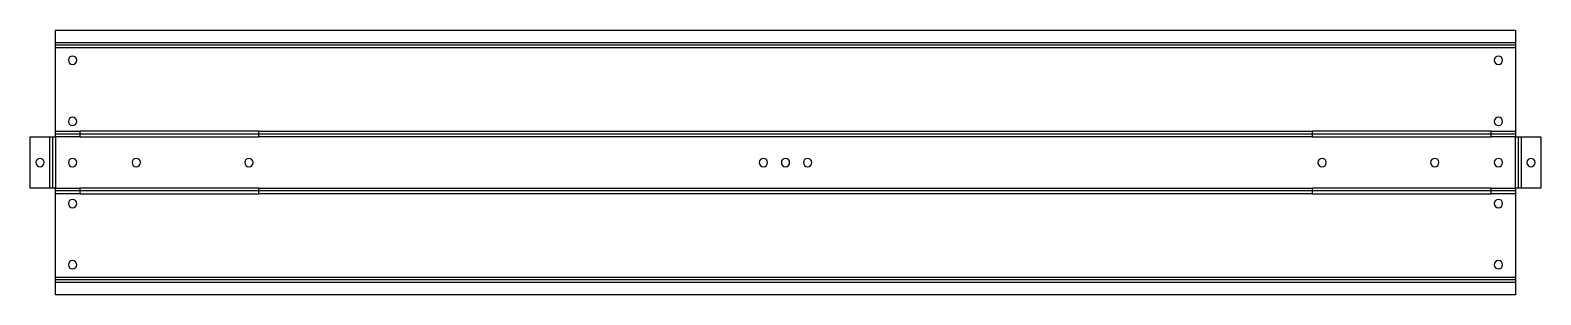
# Model space of a CAD drawing. Header units: millimetres. Extents: x -10 to 606, y 0 to 108.
import ezdxf

# ---------------------------------------------------------------- set-up
doc = ezdxf.new("R2010")
doc.units = ezdxf.units.MM

msp = doc.modelspace()

# ---------------------------------------------------------------- linework, layer by layer
at = {"layer": 'BEND'}
for p, q in [((596, 101.92), (0, 101.92)), ((-1.13, 64.52), (-1.13, 43.52)), ((596, 65.65), (0, 65.65)), ((597.13, 43.52), (597.13, 64.52)), ((596, 42.39), (0, 42.39)), ((596, 6.13), (0, 6.13))]:
    msp.add_line(p, q, dxfattribs=at)
at = {"layer": 'BEND_EXTENT'}
for p, q in [((0, 103.05), (596, 103.05)), ((596, 100.79), (0, 100.79)), ((-2.26, 43.52), (-2.26, 64.52)), ((0, 66.79), (10, 66.79)), ((0, 64.52), (0, 43.52)), ((10, 64.52), (0, 64.52)), ((83, 66.79), (513, 66.79)), ((513, 64.52), (83, 64.52)), ((586, 66.79), (596, 66.79)), ((596, 64.52), (586, 64.52)), ((596, 43.52), (596, 64.52)), ((598.26, 64.52), (598.26, 43.52)), ((0, 43.52), (10, 43.52)), ((83, 43.52), (513, 43.52)), ((586, 43.52), (596, 43.52)), ((10, 41.26), (0, 41.26)), ((513, 41.26), (83, 41.26)), ((596, 41.26), (586, 41.26)), ((0, 7.26), (596, 7.26)), ((596, 5), (0, 5))]:
    msp.add_line(p, q, dxfattribs=at)
at = {"layer": 'INTERIOR_PROFILES'}
for points in [[(10, 66.79), (10, 64.52), (83, 64.52), (83, 66.79)], [(586, 64.52), (586, 66.79), (513, 66.79), (513, 64.52)], [(10, 41.26), (83, 41.26), (83, 43.52), (10, 43.52)], [(586, 41.26), (586, 43.52), (513, 43.52), (513, 41.26)]]:
    msp.add_lwpolyline(points, close=True, dxfattribs=at)
at = {"layer": 'INTERIOR_PROFILES', "extrusion": (0, 0, -1)}
for centre in [(-7, 95.79), (-589, 95.79), (-7, 70.79), (-589, 70.79), (6.26, 54.02), (-7, 54.02), (-33, 54.02), (-79, 54.02), (-289, 54.02), (-298, 54.02), (-307, 54.02), (-517, 54.02), (-563, 54.02), (-589, 54.02), (-602.26, 54.02), (-7, 37.26), (-589, 37.26), (-7, 12.26), (-589, 12.26)]:
    msp.add_circle(centre, 1.7, dxfattribs=at)
at = {"layer": 'OUTER_PROFILES'}
msp.add_lwpolyline([(596, 7.26), (596, 5), (596, 0), (0, 0), (0, 5), (0, 7.26), (0, 41.26), (0, 43.52), (-10.26, 43.52), (-10.26, 64.52), (0, 64.52), (0, 66.79), (0, 103.05), (0, 108.05), (596, 108.05), (596, 103.05), (596, 100.79), (596, 66.79), (596, 64.52), (606.26, 64.52), (606.26, 43.52), (596, 43.52), (596, 41.26)], close=True, dxfattribs=at)

doc.saveas('drawing.dxf')
